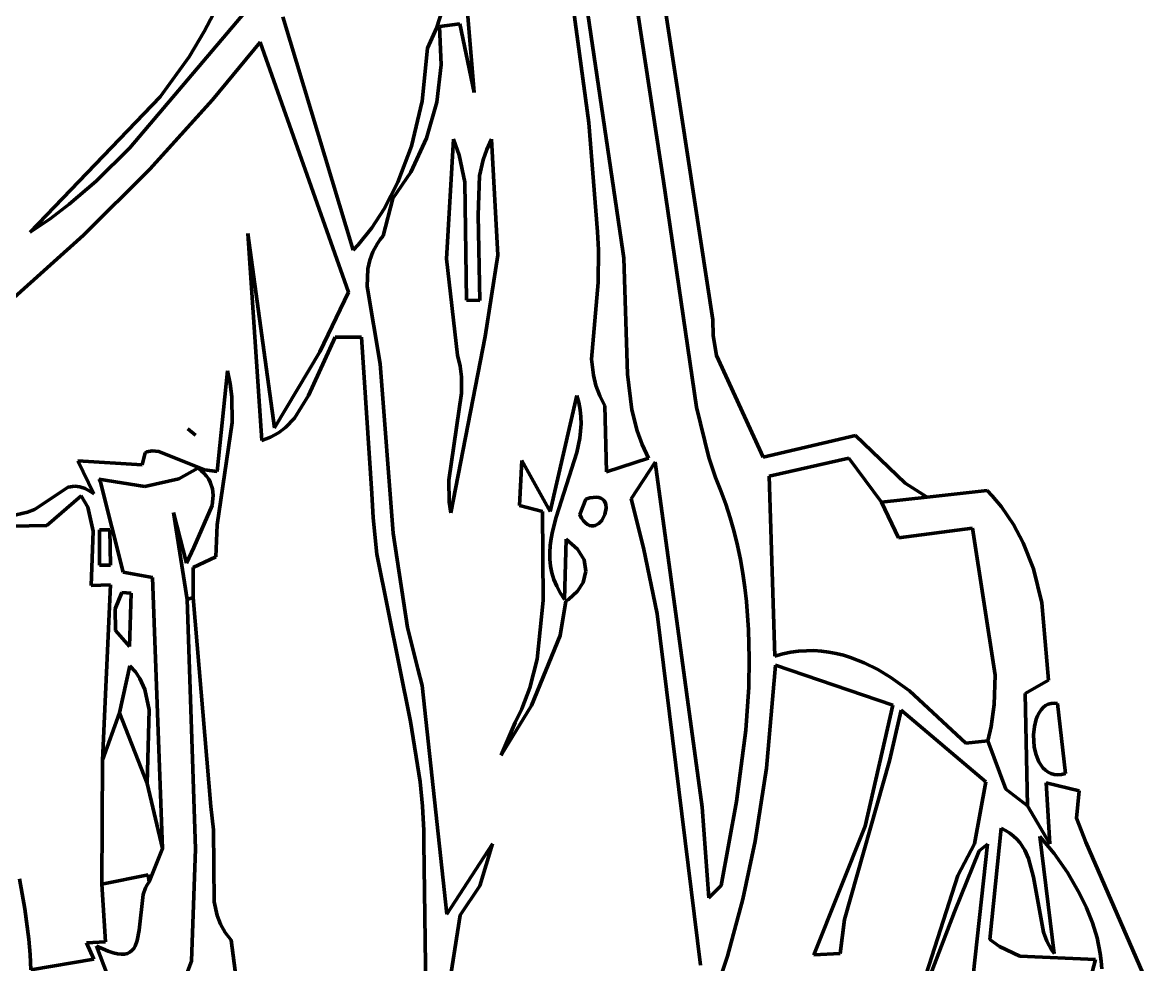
# Model space of a CAD drawing. Header units: millimetres. Extents: x 0 to 10.4, y 0 to 8.2.
# Drawn here: x 4.941 to 5.84, y 3.778 to 4.527 of the extents above; entities that cross this region are included whole.
import ezdxf

# ---------------------------------------------------------------- set-up
doc = ezdxf.new("R2010")
doc.units = ezdxf.units.MM
for name, color, linetype, lineweight in [('color#000000ff', 7, 'CONTINUOUS', 100), ('color#929292ff', 7, 'CONTINUOUS', 100), ('color#ffffffff', 7, 'CONTINUOUS', 100)]:
    doc.layers.add(name, color=color, linetype=linetype, lineweight=lineweight)

msp = doc.modelspace()

# ---------------------------------------------------------------- linework, layer by layer
at = {"layer": 'color#000000ff'}
for p, q in [((5.37907, 4.61165), (5.41825, 4.34567)), ((5.44829, 4.56192), (5.48985, 4.29095)), ((5.02615, 4.42776), (5.13624, 4.55761)), ((5.45065, 4.40141), (5.42727, 4.55483)), ((5.29413, 4.54219), (5.3, 4.47178)), ((5.39132, 4.44762), (5.37774, 4.54796)), ((5.09269, 4.53446), (5.08541, 4.52041)), ((5.14795, 4.53201), (5.20394, 4.34635)), ((5.27008, 4.5231), (5.27544, 4.53951)), ((5.263, 4.5071), (5.27008, 4.5231)), ((5.28873, 4.52634), (5.27251, 4.52419)), ((5.27251, 4.52419), (5.27373, 4.49374)), ((5.3, 4.47178), (5.28873, 4.52634)), ((5.08541, 4.52041), (5.07328, 4.5002)), ((5.12974, 4.5119), (5.09185, 4.46604)), ((5.20012, 4.3129), (5.12974, 4.5119)), ((5.2587, 4.46504), (5.263, 4.5071)), ((5.07328, 4.5002), (5.05034, 4.46847)), ((5.27373, 4.49374), (5.27032, 4.46408)), ((5.05034, 4.46847), (4.94697, 4.3608)), ((5.09185, 4.46604), (5.04201, 4.41095)), ((5.25009, 4.42916), (5.2587, 4.46504)), ((5.27032, 4.46408), (5.26227, 4.43555)), ((5.39816, 4.36104), (5.39132, 4.44762)), ((5.26227, 4.43555), (5.24955, 4.40852)), ((4.99934, 4.40127), (5.02615, 4.42776)), ((5.23934, 4.40055), (5.25009, 4.42916)), ((5.04201, 4.41095), (4.98947, 4.35846)), ((5.24955, 4.40852), (5.23537, 4.3874)), ((4.97787, 4.38286), (4.99934, 4.40127)), ((5.22836, 4.37915), (5.23934, 4.40055)), ((5.47676, 4.22141), (5.45065, 4.40141)), ((4.96278, 4.37144), (4.97787, 4.38286)), ((5.21872, 4.36427), (5.22836, 4.37915)), ((5.23537, 4.3874), (5.22776, 4.35792)), ((4.94697, 4.3608), (4.96278, 4.37144)), ((5.20784, 4.3506), (5.21872, 4.36427)), ((4.98947, 4.35846), (4.93435, 4.30872)), ((5.13112, 4.19495), (5.12013, 4.35962)), ((5.12013, 4.35962), (5.14139, 4.20509)), ((5.22525, 4.3548), (5.22305, 4.35162)), ((5.22776, 4.35792), (5.22525, 4.3548)), ((5.39885, 4.34657), (5.39816, 4.36104)), ((5.20394, 4.34635), (5.20784, 4.3506)), ((5.21954, 4.34511), (5.2171, 4.33842)), ((5.22305, 4.35162), (5.21954, 4.34511)), ((5.39867, 4.32061), (5.39885, 4.34657)), ((5.41825, 4.34567), (5.41899, 4.33997)), ((5.2171, 4.33842), (5.2156, 4.33157)), ((5.41899, 4.33997), (5.42194, 4.24769)), ((5.2156, 4.33157), (5.21493, 4.31749)), ((5.21493, 4.31749), (5.22529, 4.25609)), ((5.39342, 4.25971), (5.39867, 4.32061)), ((5.17731, 4.26546), (5.20012, 4.3129)), ((5.48985, 4.29095), (5.49008, 4.27856)), ((5.18962, 4.27716), (5.16833, 4.23093)), ((5.21053, 4.27726), (5.18962, 4.27716)), ((5.21875, 4.15291), (5.21053, 4.27726)), ((5.49008, 4.27856), (5.49268, 4.26262)), ((5.14139, 4.20509), (5.17731, 4.26546)), ((5.49268, 4.26262), (5.52998, 4.18165)), ((5.22529, 4.25609), (5.23554, 4.12128)), ((5.39486, 4.24704), (5.39342, 4.25971)), ((5.09566, 4.17023), (5.10379, 4.25046)), ((5.10379, 4.25046), (5.10608, 4.24011)), ((5.39687, 4.23875), (5.39486, 4.24704)), ((5.42194, 4.24769), (5.42546, 4.21934)), ((5.10608, 4.24011), (5.1074, 4.22979)), ((5.3999, 4.23059), (5.39687, 4.23875)), ((5.1074, 4.22979), (5.10764, 4.20928)), ((5.16833, 4.23093), (5.15716, 4.21277)), ((5.36048, 4.13845), (5.38177, 4.23068)), ((5.38177, 4.23068), (5.38337, 4.22511)), ((5.40408, 4.22259), (5.3999, 4.23059)), ((5.38337, 4.22511), (5.38441, 4.2195)), ((5.38441, 4.2195), (5.38495, 4.21387)), ((5.40524, 4.17019), (5.40408, 4.22259)), ((5.42546, 4.21934), (5.42967, 4.20269)), ((5.48678, 4.1814), (5.47676, 4.22141)), ((5.10764, 4.20928), (5.09556, 4.12789)), ((5.15716, 4.21277), (5.15, 4.20526)), ((5.38495, 4.21387), (5.38503, 4.20821)), ((5.14446, 4.20105), (5.13819, 4.19758)), ((5.15, 4.20526), (5.14446, 4.20105)), ((5.3847, 4.20253), (5.384, 4.19684)), ((5.38503, 4.20821), (5.3847, 4.20253)), ((5.42967, 4.20269), (5.43361, 4.19177)), ((5.13819, 4.19758), (5.13112, 4.19495)), ((5.384, 4.19684), (5.38167, 4.1854)), ((5.43361, 4.19177), (5.43861, 4.18103)), ((5.52998, 4.18165), (5.6034, 4.19891)), ((5.6034, 4.19891), (5.64268, 4.16106)), ((5.03614, 4.17572), (5.03839, 4.18516)), ((5.03839, 4.18516), (5.03966, 4.1859)), ((5.03966, 4.1859), (5.04408, 4.1869)), ((5.04408, 4.1869), (5.04928, 4.18632)), ((5.04928, 4.18632), (5.08557, 4.1717)), ((5.38167, 4.1854), (5.36515, 4.13394)), ((5.49194, 4.16565), (5.48678, 4.1814)), ((4.9976, 4.15247), (4.98492, 4.1788)), ((4.98492, 4.1788), (5.03614, 4.17572)), ((5.08029, 4.1731), (5.06506, 4.16462)), ((5.083, 4.171), (5.08029, 4.1731)), ((5.33612, 4.14333), (5.33801, 4.17901)), ((5.33801, 4.17901), (5.36048, 4.13845)), ((5.43861, 4.18103), (5.40524, 4.17019)), ((5.42481, 4.14873), (5.44395, 4.17776)), ((5.44395, 4.17776), (5.48142, 3.90344)), ((5.59807, 4.18093), (5.53451, 4.16661)), ((5.62396, 4.14587), (5.59807, 4.18093)), ((5.03812, 4.15849), (5.00163, 4.16414)), ((5.00163, 4.16414), (5.00302, 4.16181)), ((5.06506, 4.16462), (5.03812, 4.15849)), ((5.08534, 4.1688), (5.083, 4.171)), ((5.0873, 4.16652), (5.08534, 4.1688)), ((5.08557, 4.1717), (5.09566, 4.17023)), ((5.08892, 4.16416), (5.0873, 4.16652)), ((5.09021, 4.16174), (5.08892, 4.16416)), ((5.49628, 4.15499), (5.49194, 4.16565)), ((5.53451, 4.16661), (5.53903, 4.02353)), ((4.9504, 4.14019), (4.97706, 4.15787)), ((4.97706, 4.15787), (4.98258, 4.1587)), ((4.98258, 4.1587), (4.98652, 4.15823)), ((4.98652, 4.15823), (4.99072, 4.15677)), ((4.99072, 4.15677), (4.99523, 4.15421)), ((5.00302, 4.16181), (5.02101, 4.09031)), ((5.09189, 4.15669), (5.09021, 4.16174)), ((5.09247, 4.15143), (5.09189, 4.15669)), ((5.50018, 4.14424), (5.49628, 4.15499)), ((5.64268, 4.16106), (5.66025, 4.14999)), ((4.98763, 4.15111), (4.96033, 4.12733)), ((4.99293, 4.1421), (4.98763, 4.15111)), ((4.99523, 4.15421), (4.9976, 4.15247)), ((5.09163, 4.14324), (5.09247, 4.15143)), ((5.21967, 4.13348), (5.21875, 4.15291)), ((5.38397, 4.13609), (5.38896, 4.14844)), ((5.38896, 4.14844), (5.39204, 4.14932)), ((5.39204, 4.14932), (5.39475, 4.14979)), ((5.39475, 4.14979), (5.39711, 4.14988)), ((5.39711, 4.14988), (5.39912, 4.14962)), ((5.39912, 4.14962), (5.40082, 4.14906)), ((5.40082, 4.14906), (5.40221, 4.14823)), ((5.40221, 4.14823), (5.4033, 4.14717)), ((5.4033, 4.14717), (5.40468, 4.14447)), ((5.43473, 4.10973), (5.42481, 4.14873)), ((5.66025, 4.14999), (5.62396, 4.14587)), ((4.84776, 4.11545), (4.94487, 4.1379)), ((4.94487, 4.1379), (4.9504, 4.14019)), ((4.99713, 4.12276), (4.99293, 4.1421)), ((5.07183, 4.06847), (5.06088, 4.13764)), ((5.06088, 4.13764), (5.07119, 4.09741)), ((5.07717, 4.10991), (5.09163, 4.14324)), ((5.35448, 4.13866), (5.33612, 4.14333)), ((5.35496, 4.06766), (5.35448, 4.13866)), ((5.40506, 4.14126), (5.40405, 4.1361)), ((5.40468, 4.14447), (5.40506, 4.14126)), ((5.50367, 4.13341), (5.50018, 4.14424)), ((5.09556, 4.12789), (5.09453, 4.10243)), ((5.22273, 4.10458), (5.21967, 4.13348)), ((5.36515, 4.13394), (5.36232, 4.12267)), ((5.38549, 4.13334), (5.38397, 4.13609)), ((5.38705, 4.13115), (5.38549, 4.13334)), ((5.38863, 4.12946), (5.38705, 4.13115)), ((5.39022, 4.12824), (5.38863, 4.12946)), ((5.39181, 4.12747), (5.39022, 4.12824)), ((5.39338, 4.1271), (5.39181, 4.12747)), ((5.39639, 4.12743), (5.39491, 4.1271)), ((5.39913, 4.12895), (5.39639, 4.12743)), ((5.40149, 4.13138), (5.39913, 4.12895)), ((5.40405, 4.1361), (5.40149, 4.13138)), ((5.50675, 4.12249), (5.50367, 4.13341)), ((4.96033, 4.12733), (4.91762, 4.12648)), ((4.99558, 4.07971), (4.99713, 4.12276)), ((5.01043, 4.12401), (5.00198, 4.12386)), ((5.00198, 4.12386), (5.00209, 4.09574)), ((5.01073, 4.09587), (5.01043, 4.12401)), ((5.23554, 4.12128), (5.24692, 4.04625)), ((5.36232, 4.12267), (5.36129, 4.11707)), ((5.39491, 4.1271), (5.39338, 4.1271)), ((5.50945, 4.11151), (5.50675, 4.12249)), ((5.07119, 4.09741), (5.07717, 4.10991)), ((5.36058, 4.11151), (5.36024, 4.10599)), ((5.36129, 4.11707), (5.36058, 4.11151)), ((5.372, 4.06862), (5.37327, 4.1165)), ((5.37327, 4.1165), (5.38216, 4.1087)), ((5.44547, 4.05721), (5.43473, 4.10973)), ((5.51177, 4.10046), (5.50945, 4.11151)), ((5.09453, 4.10243), (5.07656, 4.09389)), ((5.24941, 3.97139), (5.22273, 4.10458)), ((5.36024, 4.10599), (5.36032, 4.1005)), ((5.36032, 4.1005), (5.36085, 4.09506)), ((5.38216, 4.1087), (5.3874, 4.10007)), ((5.51374, 4.08934), (5.51177, 4.10046)), ((5.00209, 4.09574), (5.01073, 4.09587)), ((5.07656, 4.09389), (5.07664, 4.07)), ((5.36085, 4.09506), (5.36189, 4.08967)), ((5.3874, 4.10007), (5.38893, 4.09104)), ((5.02101, 4.09031), (5.04433, 4.08597)), ((5.04433, 4.08597), (5.05231, 3.87042)), ((5.36189, 4.08967), (5.36347, 4.08432)), ((5.36347, 4.08432), (5.36566, 4.07903)), ((5.38893, 4.09104), (5.38669, 4.08201)), ((5.51536, 4.07817), (5.51374, 4.08934)), ((5.01084, 4.08028), (4.99558, 4.07971)), ((5.00445, 3.9407), (5.01084, 4.08028)), ((5.01986, 4.0742), (5.01454, 4.06105)), ((5.0274, 4.07366), (5.01986, 4.0742)), ((5.02588, 4.03125), (5.0274, 4.07366)), ((5.36566, 4.07903), (5.36848, 4.0738)), ((5.36848, 4.0738), (5.372, 4.06862)), ((5.38216, 4.07507), (5.37517, 4.06862)), ((5.38669, 4.08201), (5.38216, 4.07507)), ((5.51666, 4.06696), (5.51536, 4.07817)), ((5.07664, 4.07), (5.07183, 4.06847)), ((5.35002, 4.02103), (5.35496, 4.06766)), ((5.37303, 4.06711), (5.36836, 4.03984)), ((5.37517, 4.06862), (5.37303, 4.06711)), ((5.51833, 4.04439), (5.51666, 4.06696)), ((5.01454, 4.06105), (5.01489, 4.04396)), ((5.47998, 3.77773), (5.44547, 4.05721)), ((5.01489, 4.04396), (5.02588, 4.03125)), ((5.24692, 4.04625), (5.25535, 4.01345)), ((5.36836, 4.03984), (5.34561, 3.98428)), ((5.51886, 4.0217), (5.51833, 4.04439)), ((5.34424, 3.9983), (5.35002, 4.02103)), ((5.51838, 3.99892), (5.51886, 4.0217)), ((5.53903, 4.02353), (5.54546, 4.02527)), ((5.54546, 4.02527), (5.5518, 4.02655)), ((5.5518, 4.02655), (5.55804, 4.0274)), ((5.55804, 4.0274), (5.5642, 4.02782)), ((5.5642, 4.02782), (5.57027, 4.02785)), ((5.57027, 4.02785), (5.57624, 4.02748)), ((5.57624, 4.02748), (5.58213, 4.02675)), ((5.58213, 4.02675), (5.58794, 4.02567)), ((5.58794, 4.02567), (5.59365, 4.02426)), ((5.59365, 4.02426), (5.59928, 4.02253)), ((5.59928, 4.02253), (5.61029, 4.01822)), ((5.02628, 4.01581), (5.0181, 3.97828)), ((5.03069, 4.01108), (5.02628, 4.01581)), ((5.03424, 4.00581), (5.03069, 4.01108)), ((5.25535, 4.01345), (5.25876, 4.00024)), ((5.53965, 4.0163), (5.53263, 3.93441)), ((5.63308, 3.98452), (5.53965, 4.0163)), ((5.61029, 4.01822), (5.62096, 4.01286)), ((5.62096, 4.01286), (5.6313, 4.00662)), ((5.03814, 3.99706), (5.03424, 4.00581)), ((5.6313, 4.00662), (5.64621, 3.99589)), ((5.04152, 3.98075), (5.03814, 3.99706)), ((5.25876, 4.00024), (5.2783, 3.81815)), ((5.33798, 3.98161), (5.34424, 3.9983)), ((5.51602, 3.9647), (5.51838, 3.99892)), ((5.64621, 3.99589), (5.69094, 3.95423)), ((5.34561, 3.98428), (5.32157, 3.94477)), ((5.61096, 3.88829), (5.63308, 3.98452)), ((5.75251, 3.98256), (5.7544, 3.98409)), ((5.7544, 3.98409), (5.75649, 3.98523)), ((5.75649, 3.98523), (5.7588, 3.98594)), ((5.7588, 3.98594), (5.76131, 3.98619)), ((5.76131, 3.98619), (5.76402, 3.98593)), ((5.76402, 3.98593), (5.77018, 3.93007)), ((5.0181, 3.97828), (5.00445, 3.9407)), ((5.03998, 3.92213), (5.04152, 3.98075)), ((5.33275, 3.97068), (5.33798, 3.98161)), ((5.63958, 3.98045), (5.63021, 3.9401)), ((5.707, 3.92359), (5.63958, 3.98045)), ((5.74701, 3.97334), (5.74808, 3.97604)), ((5.74808, 3.97604), (5.74934, 3.97849)), ((5.74934, 3.97849), (5.75082, 3.98068)), ((5.75082, 3.98068), (5.75251, 3.98256)), ((5.25711, 3.92356), (5.24941, 3.97139)), ((5.32157, 3.94477), (5.33275, 3.97068)), ((5.74486, 3.96101), (5.74552, 3.96741)), ((5.74552, 3.96741), (5.74701, 3.97334)), ((5.50867, 3.9079), (5.51602, 3.9647)), ((5.74545, 3.95121), (5.74486, 3.96101)), ((5.69094, 3.95423), (5.70854, 3.95603)), ((5.70854, 3.95603), (5.72281, 3.91767)), ((5.7469, 3.94499), (5.74545, 3.95121)), ((5.63021, 3.9401), (5.59447, 3.81404)), ((5.7492, 3.93939), (5.7469, 3.94499)), ((5.75067, 3.93691), (5.7492, 3.93939)), ((5.53263, 3.93441), (5.52363, 3.87626)), ((5.75236, 3.93471), (5.75067, 3.93691)), ((5.75426, 3.93281), (5.75236, 3.93471)), ((5.75637, 3.93126), (5.75426, 3.93281)), ((5.7587, 3.9301), (5.75637, 3.93126)), ((5.76125, 3.92936), (5.7587, 3.9301)), ((5.77018, 3.93007), (5.76699, 3.92931)), ((5.05231, 3.87042), (5.03998, 3.92213)), ((5.25897, 3.90425), (5.25711, 3.92356)), ((5.69796, 3.8743), (5.707, 3.92359)), ((5.75793, 3.87422), (5.75495, 3.92271)), ((5.75495, 3.92271), (5.78107, 3.91633)), ((5.76401, 3.92908), (5.76125, 3.92936)), ((5.76699, 3.92931), (5.76401, 3.92908)), ((5.72281, 3.91767), (5.74014, 3.90431)), ((5.78107, 3.91633), (5.77892, 3.8945)), ((5.25989, 3.88482), (5.25897, 3.90425)), ((5.48142, 3.90344), (5.48669, 3.83129)), ((5.49654, 3.84104), (5.50867, 3.9079)), ((5.74014, 3.90431), (5.75793, 3.87422)), ((5.77892, 3.8945), (5.78633, 3.87547)), ((5.25996, 3.87505), (5.25989, 3.88482)), ((5.57011, 3.78592), (5.61096, 3.88829)), ((5.719, 3.88653), (5.71015, 3.79818)), ((5.7227, 3.88473), (5.719, 3.88653)), ((5.72602, 3.88267), (5.7227, 3.88473)), ((5.52363, 3.87626), (5.51378, 3.83024)), ((5.729, 3.88038), (5.72602, 3.88267)), ((5.73165, 3.87786), (5.729, 3.88038)), ((5.73401, 3.87514), (5.73165, 3.87786)), ((5.76122, 3.86648), (5.74984, 3.88005)), ((5.74984, 3.88005), (5.76119, 3.78683)), ((5.26149, 3.75852), (5.25996, 3.87505)), ((5.2783, 3.81815), (5.31472, 3.87427)), ((5.31472, 3.87427), (5.30442, 3.84072)), ((5.70164, 3.86856), (5.68196, 3.8202)), ((5.68472, 3.84903), (5.69796, 3.8743)), ((5.69498, 3.75251), (5.70827, 3.87405)), ((5.70827, 3.87405), (5.70164, 3.86856)), ((5.73791, 3.86912), (5.73401, 3.87514)), ((5.74089, 3.86245), (5.73791, 3.86912)), ((5.78633, 3.87547), (5.84017, 3.75223)), ((5.74485, 3.84766), (5.74089, 3.86245)), ((5.77193, 3.85128), (5.76122, 3.86648)), ((5.00384, 3.84218), (5.04082, 3.84958)), ((5.04082, 3.84958), (5.0417, 3.84387)), ((5.65698, 3.76305), (5.68472, 3.84903)), ((5.78149, 3.83479), (5.77193, 3.85128)), ((4.9386, 3.8463), (4.94276, 3.82244)), ((5.0068, 3.79614), (5.00384, 3.84218)), ((5.0401, 3.84169), (5.03877, 3.83927)), ((5.0417, 3.84387), (5.0401, 3.84169)), ((5.30442, 3.84072), (5.2888, 3.8174)), ((5.48669, 3.83129), (5.49654, 3.84104)), ((5.75279, 3.80402), (5.74485, 3.84766)), ((5.03679, 3.83385), (5.03355, 3.80564)), ((5.03877, 3.83927), (5.03679, 3.83385)), ((5.78701, 3.82325), (5.78149, 3.83479)), ((4.94276, 3.82244), (4.9458, 3.79833)), ((5.51378, 3.83024), (5.50141, 3.78488)), ((5.79167, 3.81138), (5.78701, 3.82325)), ((5.2888, 3.8174), (5.27633, 3.73751)), ((5.59447, 3.81404), (5.59108, 3.78692)), ((5.68196, 3.8202), (5.64622, 3.72615)), ((5.03355, 3.80564), (5.03215, 3.79732)), ((5.75549, 3.79675), (5.75279, 3.80402)), ((5.79535, 3.7993), (5.79167, 3.81138)), ((4.9458, 3.79833), (4.94686, 3.78616)), ((4.99179, 3.79551), (5.0068, 3.79614)), ((4.99749, 3.7824), (4.99179, 3.79551)), ((5.03215, 3.79732), (5.03048, 3.79275)), ((5.71015, 3.79818), (5.71772, 3.79244)), ((5.75904, 3.78998), (5.75549, 3.79675)), ((5.7979, 3.78708), (5.79535, 3.7993)), ((4.94686, 3.78616), (4.94758, 3.77393)), ((5.00464, 3.79054), (4.99978, 3.79291)), ((4.99978, 3.79291), (5.00837, 3.76984)), ((5.009, 3.78873), (5.00464, 3.79054)), ((5.01289, 3.78745), (5.009, 3.78873)), ((5.01634, 3.78667), (5.01289, 3.78745)), ((5.01937, 3.78636), (5.01634, 3.78667)), ((5.02202, 3.78649), (5.01937, 3.78636)), ((5.02431, 3.78704), (5.02202, 3.78649)), ((5.02628, 3.78796), (5.02431, 3.78704)), ((5.02794, 3.78924), (5.02628, 3.78796)), ((5.02933, 3.79085), (5.02794, 3.78924)), ((5.03048, 3.79275), (5.02933, 3.79085)), ((5.59108, 3.78692), (5.57011, 3.78592)), ((5.71772, 3.79244), (5.73404, 3.78473)), ((5.76119, 3.78683), (5.75904, 3.78998)), ((5.79871, 3.78096), (5.7979, 3.78708)), ((4.94758, 3.77393), (4.99749, 3.7824)), ((5.50141, 3.78488), (5.49036, 3.75142)), ((5.73404, 3.78473), (5.79407, 3.78223)), ((5.79407, 3.78223), (5.78523, 3.74833)), ((5.79919, 3.77485), (5.79871, 3.78096))]:
    msp.add_line(p, q, dxfattribs=at)
at = {"layer": 'color#929292ff'}
for p, q in [((5.27817, 4.33958), (5.28348, 4.43457)), ((5.28348, 4.43457), (5.28815, 4.42204)), ((5.31005, 4.4266), (5.31393, 4.43465)), ((5.31393, 4.43465), (5.31886, 4.34237)), ((5.30716, 4.41831), (5.31005, 4.4266)), ((5.28815, 4.42204), (5.29255, 4.40047)), ((5.30441, 4.40548), (5.30716, 4.41831)), ((5.29255, 4.40047), (5.29384, 4.30666)), ((5.30323, 4.37424), (5.30441, 4.40548)), ((5.30443, 4.30632), (5.30323, 4.37424)), ((5.28687, 4.26284), (5.27817, 4.33958)), ((5.31886, 4.34237), (5.3087, 4.27782)), ((5.29384, 4.30666), (5.30443, 4.30632)), ((5.3087, 4.27782), (5.28155, 4.13742)), ((5.28884, 4.25418), (5.28687, 4.26284)), ((5.28988, 4.24554), (5.28884, 4.25418)), ((5.28996, 4.2326), (5.28988, 4.24554)), ((5.27998, 4.16357), (5.28996, 4.2326)), ((5.07232, 4.20441), (5.07856, 4.19913)), ((5.07856, 4.19913), (5.07232, 4.20441)), ((5.28022, 4.14616), (5.27998, 4.16357)), ((5.66025, 4.14999), (5.70809, 4.15511)), ((5.70809, 4.15511), (5.71208, 4.15088)), ((5.28155, 4.13742), (5.28022, 4.14616)), ((5.62396, 4.14587), (5.66025, 4.14999)), ((5.63742, 4.11754), (5.62396, 4.14587)), ((5.71208, 4.15088), (5.71943, 4.14212)), ((5.71943, 4.14212), (5.72893, 4.12822)), ((5.72893, 4.12822), (5.73674, 4.11355)), ((5.69642, 4.12515), (5.63742, 4.11754)), ((5.7143, 4.00846), (5.69642, 4.12515)), ((5.73674, 4.11355), (5.74478, 4.09296)), ((5.74478, 4.09296), (5.75155, 4.066)), ((5.07183, 4.06847), (5.07664, 4.07)), ((5.07846, 3.87013), (5.07183, 4.06847)), ((5.07664, 4.07), (5.09052, 3.90386)), ((5.75155, 4.066), (5.75687, 4.00439)), ((5.71366, 3.98506), (5.7143, 4.00846)), ((5.75687, 4.00439), (5.73821, 3.99387)), ((5.73821, 3.99387), (5.74014, 3.90431)), ((5.71124, 3.96761), (5.71366, 3.98506)), ((5.00445, 3.9407), (5.0181, 3.97828)), ((5.0181, 3.97828), (5.03998, 3.92213)), ((5.70854, 3.95603), (5.71124, 3.96761)), ((5.72281, 3.91767), (5.70854, 3.95603)), ((5.00384, 3.84218), (5.00445, 3.9407)), ((5.03998, 3.92213), (5.05231, 3.87042)), ((5.74014, 3.90431), (5.72281, 3.91767)), ((5.09052, 3.90386), (5.09279, 3.88528)), ((5.09279, 3.88528), (5.09322, 3.82795)), ((5.05231, 3.87042), (5.0417, 3.84387)), ((5.07527, 3.7808), (5.07846, 3.87013)), ((5.04082, 3.84958), (5.00384, 3.84218)), ((5.0417, 3.84387), (5.04082, 3.84958)), ((5.09322, 3.82795), (5.09572, 3.8172)), ((5.09572, 3.8172), (5.09841, 3.81033)), ((5.09841, 3.81033), (5.10207, 3.80374)), ((5.10207, 3.80374), (5.10685, 3.79746)), ((5.10685, 3.79746), (5.12421, 3.66498)), ((5.05298, 3.72188), (5.07527, 3.7808))]:
    msp.add_line(p, q, dxfattribs=at)
at = {"layer": 'color#ffffffff'}
for p, q in [((5.41825, 4.34567), (5.37907, 4.61165)), ((5.48985, 4.29095), (5.44829, 4.56192)), ((5.13624, 4.55761), (5.02615, 4.42776)), ((5.42727, 4.55483), (5.45065, 4.40141)), ((5.3, 4.47178), (5.29413, 4.54219)), ((5.37774, 4.54796), (5.39132, 4.44762)), ((5.08541, 4.52041), (5.09269, 4.53446)), ((5.20394, 4.34635), (5.14795, 4.53201)), ((5.27544, 4.53951), (5.27008, 4.5231)), ((5.27008, 4.5231), (5.263, 4.5071)), ((5.27251, 4.52419), (5.28873, 4.52634)), ((5.27373, 4.49374), (5.27251, 4.52419)), ((5.28873, 4.52634), (5.3, 4.47178)), ((5.07328, 4.5002), (5.08541, 4.52041)), ((5.09185, 4.46604), (5.12974, 4.5119)), ((5.12974, 4.5119), (5.20012, 4.3129)), ((5.263, 4.5071), (5.2587, 4.46504)), ((5.05034, 4.46847), (5.07328, 4.5002)), ((5.27032, 4.46408), (5.27373, 4.49374)), ((4.94697, 4.3608), (5.05034, 4.46847)), ((5.04201, 4.41095), (5.09185, 4.46604)), ((5.2587, 4.46504), (5.25009, 4.42916)), ((5.26227, 4.43555), (5.27032, 4.46408)), ((5.39132, 4.44762), (5.39816, 4.36104)), ((5.24955, 4.40852), (5.26227, 4.43555)), ((5.28348, 4.43457), (5.27817, 4.33958)), ((5.28815, 4.42204), (5.28348, 4.43457)), ((5.31393, 4.43465), (5.31005, 4.4266)), ((5.31886, 4.34237), (5.31393, 4.43465)), ((5.02615, 4.42776), (4.99934, 4.40127)), ((5.25009, 4.42916), (5.23934, 4.40055)), ((5.31005, 4.4266), (5.30716, 4.41831)), ((5.29255, 4.40047), (5.28815, 4.42204)), ((5.30716, 4.41831), (5.30441, 4.40548)), ((4.98947, 4.35846), (5.04201, 4.41095)), ((5.23537, 4.3874), (5.24955, 4.40852)), ((4.99934, 4.40127), (4.97787, 4.38286)), ((5.23934, 4.40055), (5.22836, 4.37915)), ((5.29384, 4.30666), (5.29255, 4.40047)), ((5.30441, 4.40548), (5.30323, 4.37424)), ((5.45065, 4.40141), (5.47676, 4.22141)), ((4.97787, 4.38286), (4.96278, 4.37144)), ((5.22836, 4.37915), (5.21872, 4.36427)), ((5.22776, 4.35792), (5.23537, 4.3874)), ((4.96278, 4.37144), (4.94697, 4.3608)), ((5.30323, 4.37424), (5.30443, 4.30632)), ((5.21872, 4.36427), (5.20784, 4.3506)), ((4.93435, 4.30872), (4.98947, 4.35846)), ((5.14139, 4.20509), (5.12013, 4.35962)), ((5.12013, 4.35962), (5.13112, 4.19495)), ((5.22305, 4.35162), (5.22525, 4.3548)), ((5.22525, 4.3548), (5.22776, 4.35792)), ((5.39816, 4.36104), (5.39885, 4.34657)), ((5.20784, 4.3506), (5.20394, 4.34635)), ((5.2171, 4.33842), (5.21954, 4.34511)), ((5.21954, 4.34511), (5.22305, 4.35162)), ((5.39885, 4.34657), (5.39867, 4.32061)), ((5.41899, 4.33997), (5.41825, 4.34567)), ((5.2156, 4.33157), (5.2171, 4.33842)), ((5.27817, 4.33958), (5.28687, 4.26284)), ((5.3087, 4.27782), (5.31886, 4.34237)), ((5.42194, 4.24769), (5.41899, 4.33997)), ((5.21493, 4.31749), (5.2156, 4.33157)), ((5.22529, 4.25609), (5.21493, 4.31749)), ((5.39867, 4.32061), (5.39342, 4.25971)), ((5.20012, 4.3129), (5.17731, 4.26546)), ((5.30443, 4.30632), (5.29384, 4.30666)), ((5.49008, 4.27856), (5.48985, 4.29095)), ((5.16833, 4.23093), (5.18962, 4.27716)), ((5.18962, 4.27716), (5.21053, 4.27726)), ((5.21053, 4.27726), (5.21875, 4.15291)), ((5.28155, 4.13742), (5.3087, 4.27782)), ((5.49268, 4.26262), (5.49008, 4.27856)), ((5.17731, 4.26546), (5.14139, 4.20509)), ((5.28687, 4.26284), (5.28884, 4.25418)), ((5.52998, 4.18165), (5.49268, 4.26262)), ((5.23554, 4.12128), (5.22529, 4.25609)), ((5.28884, 4.25418), (5.28988, 4.24554)), ((5.39342, 4.25971), (5.39486, 4.24704)), ((5.10379, 4.25046), (5.09566, 4.17023)), ((5.10608, 4.24011), (5.10379, 4.25046)), ((5.28988, 4.24554), (5.28996, 4.2326)), ((5.39486, 4.24704), (5.39687, 4.23875)), ((5.42546, 4.21934), (5.42194, 4.24769)), ((5.1074, 4.22979), (5.10608, 4.24011)), ((5.39687, 4.23875), (5.3999, 4.23059)), ((5.10764, 4.20928), (5.1074, 4.22979)), ((5.15716, 4.21277), (5.16833, 4.23093)), ((5.28996, 4.2326), (5.27998, 4.16357)), ((5.38177, 4.23068), (5.36048, 4.13845)), ((5.38337, 4.22511), (5.38177, 4.23068)), ((5.3999, 4.23059), (5.40408, 4.22259)), ((5.38441, 4.2195), (5.38337, 4.22511)), ((5.38495, 4.21387), (5.38441, 4.2195)), ((5.40408, 4.22259), (5.40524, 4.17019)), ((5.42967, 4.20269), (5.42546, 4.21934)), ((5.47676, 4.22141), (5.48678, 4.1814)), ((5.09556, 4.12789), (5.10764, 4.20928)), ((5.15, 4.20526), (5.15716, 4.21277)), ((5.38503, 4.20821), (5.38495, 4.21387)), ((5.07232, 4.20441), (5.07856, 4.19913)), ((5.07856, 4.19913), (5.07232, 4.20441)), ((5.13819, 4.19758), (5.14446, 4.20105)), ((5.14446, 4.20105), (5.15, 4.20526)), ((5.384, 4.19684), (5.3847, 4.20253)), ((5.3847, 4.20253), (5.38503, 4.20821)), ((5.43361, 4.19177), (5.42967, 4.20269)), ((5.13112, 4.19495), (5.13819, 4.19758)), ((5.38167, 4.1854), (5.384, 4.19684)), ((5.43861, 4.18103), (5.43361, 4.19177)), ((5.6034, 4.19891), (5.52998, 4.18165)), ((5.64268, 4.16106), (5.6034, 4.19891)), ((5.03839, 4.18516), (5.03614, 4.17572)), ((5.03966, 4.1859), (5.03839, 4.18516)), ((5.04408, 4.1869), (5.03966, 4.1859)), ((5.04928, 4.18632), (5.04408, 4.1869)), ((5.08557, 4.1717), (5.04928, 4.18632)), ((5.36515, 4.13394), (5.38167, 4.1854)), ((5.48678, 4.1814), (5.49194, 4.16565)), ((5.03614, 4.17572), (4.98492, 4.1788)), ((4.98492, 4.1788), (4.9976, 4.15247)), ((5.06506, 4.16462), (5.08029, 4.1731)), ((5.08029, 4.1731), (5.083, 4.171)), ((5.33801, 4.17901), (5.33612, 4.14333)), ((5.36048, 4.13845), (5.33801, 4.17901)), ((5.40524, 4.17019), (5.43861, 4.18103)), ((5.44395, 4.17776), (5.42481, 4.14873)), ((5.48142, 3.90344), (5.44395, 4.17776)), ((5.53451, 4.16661), (5.59807, 4.18093)), ((5.59807, 4.18093), (5.62396, 4.14587)), ((5.00302, 4.16181), (5.00163, 4.16414)), ((5.00163, 4.16414), (5.03812, 4.15849)), ((5.03812, 4.15849), (5.06506, 4.16462)), ((5.083, 4.171), (5.08534, 4.1688)), ((5.08534, 4.1688), (5.0873, 4.16652)), ((5.09566, 4.17023), (5.08557, 4.1717)), ((5.0873, 4.16652), (5.08892, 4.16416)), ((5.08892, 4.16416), (5.09021, 4.16174)), ((5.27998, 4.16357), (5.28022, 4.14616)), ((5.49194, 4.16565), (5.49628, 4.15499)), ((5.53903, 4.02353), (5.53451, 4.16661)), ((4.97706, 4.15787), (4.9504, 4.14019)), ((4.98258, 4.1587), (4.97706, 4.15787)), ((4.98652, 4.15823), (4.98258, 4.1587)), ((4.99072, 4.15677), (4.98652, 4.15823)), ((4.99523, 4.15421), (4.99072, 4.15677)), ((5.02101, 4.09031), (5.00302, 4.16181)), ((5.09021, 4.16174), (5.09189, 4.15669)), ((5.09189, 4.15669), (5.09247, 4.15143)), ((5.49628, 4.15499), (5.50018, 4.14424)), ((5.66025, 4.14999), (5.64268, 4.16106)), ((5.70809, 4.15511), (5.66025, 4.14999)), ((5.71208, 4.15088), (5.70809, 4.15511)), ((4.96033, 4.12733), (4.98763, 4.15111)), ((4.98763, 4.15111), (4.99293, 4.1421)), ((4.9976, 4.15247), (4.99523, 4.15421)), ((5.09247, 4.15143), (5.09163, 4.14324)), ((5.21875, 4.15291), (5.21967, 4.13348)), ((5.28022, 4.14616), (5.28155, 4.13742)), ((5.38896, 4.14844), (5.38397, 4.13609)), ((5.39204, 4.14932), (5.38896, 4.14844)), ((5.39475, 4.14979), (5.39204, 4.14932)), ((5.39711, 4.14988), (5.39475, 4.14979)), ((5.39912, 4.14962), (5.39711, 4.14988)), ((5.40082, 4.14906), (5.39912, 4.14962)), ((5.40221, 4.14823), (5.40082, 4.14906)), ((5.4033, 4.14717), (5.40221, 4.14823)), ((5.40468, 4.14447), (5.4033, 4.14717)), ((5.42481, 4.14873), (5.43473, 4.10973)), ((5.62396, 4.14587), (5.63742, 4.11754)), ((5.71943, 4.14212), (5.71208, 4.15088)), ((4.94487, 4.1379), (4.84776, 4.11545)), ((4.9504, 4.14019), (4.94487, 4.1379)), ((4.99293, 4.1421), (4.99713, 4.12276)), ((5.07119, 4.09741), (5.06088, 4.13764)), ((5.06088, 4.13764), (5.07183, 4.06847)), ((5.09163, 4.14324), (5.07717, 4.10991)), ((5.33612, 4.14333), (5.35448, 4.13866)), ((5.35448, 4.13866), (5.35496, 4.06766)), ((5.40405, 4.1361), (5.40506, 4.14126)), ((5.40506, 4.14126), (5.40468, 4.14447)), ((5.50018, 4.14424), (5.50367, 4.13341)), ((5.72893, 4.12822), (5.71943, 4.14212)), ((5.09453, 4.10243), (5.09556, 4.12789)), ((5.21967, 4.13348), (5.22273, 4.10458)), ((5.36232, 4.12267), (5.36515, 4.13394)), ((5.38397, 4.13609), (5.38549, 4.13334)), ((5.38549, 4.13334), (5.38705, 4.13115)), ((5.38705, 4.13115), (5.38863, 4.12946)), ((5.38863, 4.12946), (5.39022, 4.12824)), ((5.39022, 4.12824), (5.39181, 4.12747)), ((5.39181, 4.12747), (5.39338, 4.1271)), ((5.39491, 4.1271), (5.39639, 4.12743)), ((5.39639, 4.12743), (5.39913, 4.12895)), ((5.39913, 4.12895), (5.40149, 4.13138)), ((5.40149, 4.13138), (5.40405, 4.1361)), ((5.50367, 4.13341), (5.50675, 4.12249)), ((5.73674, 4.11355), (5.72893, 4.12822)), ((4.91762, 4.12648), (4.96033, 4.12733)), ((4.99713, 4.12276), (4.99558, 4.07971)), ((5.00198, 4.12386), (5.01043, 4.12401)), ((5.00209, 4.09574), (5.00198, 4.12386)), ((5.01043, 4.12401), (5.01073, 4.09587)), ((5.24692, 4.04625), (5.23554, 4.12128)), ((5.36129, 4.11707), (5.36232, 4.12267)), ((5.39338, 4.1271), (5.39491, 4.1271)), ((5.50675, 4.12249), (5.50945, 4.11151)), ((5.63742, 4.11754), (5.69642, 4.12515)), ((5.69642, 4.12515), (5.7143, 4.00846)), ((5.07717, 4.10991), (5.07119, 4.09741)), ((5.36024, 4.10599), (5.36058, 4.11151)), ((5.36058, 4.11151), (5.36129, 4.11707)), ((5.37327, 4.1165), (5.372, 4.06862)), ((5.38216, 4.1087), (5.37327, 4.1165)), ((5.43473, 4.10973), (5.44547, 4.05721)), ((5.50945, 4.11151), (5.51177, 4.10046)), ((5.74478, 4.09296), (5.73674, 4.11355)), ((5.07656, 4.09389), (5.09453, 4.10243)), ((5.22273, 4.10458), (5.24941, 3.97139)), ((5.36032, 4.1005), (5.36024, 4.10599)), ((5.36085, 4.09506), (5.36032, 4.1005)), ((5.3874, 4.10007), (5.38216, 4.1087)), ((5.51177, 4.10046), (5.51374, 4.08934)), ((5.01073, 4.09587), (5.00209, 4.09574)), ((5.07664, 4.07), (5.07656, 4.09389)), ((5.36189, 4.08967), (5.36085, 4.09506)), ((5.38893, 4.09104), (5.3874, 4.10007)), ((5.75155, 4.066), (5.74478, 4.09296)), ((5.04433, 4.08597), (5.02101, 4.09031)), ((5.05231, 3.87042), (5.04433, 4.08597)), ((5.36347, 4.08432), (5.36189, 4.08967)), ((5.36566, 4.07903), (5.36347, 4.08432)), ((5.38669, 4.08201), (5.38893, 4.09104)), ((5.51374, 4.08934), (5.51536, 4.07817)), ((4.99558, 4.07971), (5.01084, 4.08028)), ((5.01084, 4.08028), (5.00445, 3.9407)), ((5.01454, 4.06105), (5.01986, 4.0742)), ((5.01986, 4.0742), (5.0274, 4.07366)), ((5.0274, 4.07366), (5.02588, 4.03125)), ((5.36848, 4.0738), (5.36566, 4.07903)), ((5.372, 4.06862), (5.36848, 4.0738)), ((5.37517, 4.06862), (5.38216, 4.07507)), ((5.38216, 4.07507), (5.38669, 4.08201)), ((5.51536, 4.07817), (5.51666, 4.06696)), ((5.07183, 4.06847), (5.07846, 3.87013)), ((5.09052, 3.90386), (5.07664, 4.07)), ((5.35496, 4.06766), (5.35002, 4.02103)), ((5.36836, 4.03984), (5.37303, 4.06711)), ((5.37303, 4.06711), (5.37517, 4.06862)), ((5.51666, 4.06696), (5.51833, 4.04439)), ((5.75687, 4.00439), (5.75155, 4.066)), ((5.01489, 4.04396), (5.01454, 4.06105)), ((5.44547, 4.05721), (5.47998, 3.77773)), ((5.02588, 4.03125), (5.01489, 4.04396)), ((5.25535, 4.01345), (5.24692, 4.04625)), ((5.34561, 3.98428), (5.36836, 4.03984)), ((5.51833, 4.04439), (5.51886, 4.0217)), ((5.35002, 4.02103), (5.34424, 3.9983)), ((5.51886, 4.0217), (5.51838, 3.99892)), ((5.54546, 4.02527), (5.53903, 4.02353)), ((5.5518, 4.02655), (5.54546, 4.02527)), ((5.55804, 4.0274), (5.5518, 4.02655)), ((5.5642, 4.02782), (5.55804, 4.0274)), ((5.57027, 4.02785), (5.5642, 4.02782)), ((5.57624, 4.02748), (5.57027, 4.02785)), ((5.58213, 4.02675), (5.57624, 4.02748)), ((5.58794, 4.02567), (5.58213, 4.02675)), ((5.59365, 4.02426), (5.58794, 4.02567)), ((5.59928, 4.02253), (5.59365, 4.02426)), ((5.61029, 4.01822), (5.59928, 4.02253)), ((5.0181, 3.97828), (5.02628, 4.01581)), ((5.02628, 4.01581), (5.03069, 4.01108)), ((5.03069, 4.01108), (5.03424, 4.00581)), ((5.25876, 4.00024), (5.25535, 4.01345)), ((5.53263, 3.93441), (5.53965, 4.0163)), ((5.53965, 4.0163), (5.63308, 3.98452)), ((5.62096, 4.01286), (5.61029, 4.01822)), ((5.6313, 4.00662), (5.62096, 4.01286)), ((5.03424, 4.00581), (5.03814, 3.99706)), ((5.64621, 3.99589), (5.6313, 4.00662)), ((5.7143, 4.00846), (5.71366, 3.98506)), ((5.73821, 3.99387), (5.75687, 4.00439)), ((5.03814, 3.99706), (5.04152, 3.98075)), ((5.2783, 3.81815), (5.25876, 4.00024)), ((5.34424, 3.9983), (5.33798, 3.98161)), ((5.51838, 3.99892), (5.51602, 3.9647)), ((5.69094, 3.95423), (5.64621, 3.99589)), ((5.74014, 3.90431), (5.73821, 3.99387)), ((5.32157, 3.94477), (5.34561, 3.98428)), ((5.63308, 3.98452), (5.61096, 3.88829)), ((5.71366, 3.98506), (5.71124, 3.96761)), ((5.7544, 3.98409), (5.75251, 3.98256)), ((5.75649, 3.98523), (5.7544, 3.98409)), ((5.7588, 3.98594), (5.75649, 3.98523)), ((5.76131, 3.98619), (5.7588, 3.98594)), ((5.76402, 3.98593), (5.76131, 3.98619)), ((5.77018, 3.93007), (5.76402, 3.98593)), ((5.03998, 3.92213), (5.0181, 3.97828)), ((5.04152, 3.98075), (5.03998, 3.92213)), ((5.33798, 3.98161), (5.33275, 3.97068)), ((5.63021, 3.9401), (5.63958, 3.98045)), ((5.63958, 3.98045), (5.707, 3.92359)), ((5.74808, 3.97604), (5.74701, 3.97334)), ((5.74934, 3.97849), (5.74808, 3.97604)), ((5.75082, 3.98068), (5.74934, 3.97849)), ((5.75251, 3.98256), (5.75082, 3.98068)), ((5.24941, 3.97139), (5.25711, 3.92356)), ((5.33275, 3.97068), (5.32157, 3.94477)), ((5.71124, 3.96761), (5.70854, 3.95603)), ((5.74552, 3.96741), (5.74486, 3.96101)), ((5.74701, 3.97334), (5.74552, 3.96741)), ((5.51602, 3.9647), (5.50867, 3.9079)), ((5.74486, 3.96101), (5.74545, 3.95121)), ((5.70854, 3.95603), (5.69094, 3.95423)), ((5.74545, 3.95121), (5.7469, 3.94499)), ((5.00445, 3.9407), (5.00384, 3.84218)), ((5.59447, 3.81404), (5.63021, 3.9401)), ((5.7469, 3.94499), (5.7492, 3.93939)), ((5.7492, 3.93939), (5.75067, 3.93691)), ((5.52363, 3.87626), (5.53263, 3.93441)), ((5.75067, 3.93691), (5.75236, 3.93471)), ((5.75236, 3.93471), (5.75426, 3.93281)), ((5.75426, 3.93281), (5.75637, 3.93126)), ((5.75637, 3.93126), (5.7587, 3.9301)), ((5.7587, 3.9301), (5.76125, 3.92936)), ((5.76699, 3.92931), (5.77018, 3.93007)), ((5.25711, 3.92356), (5.25897, 3.90425)), ((5.707, 3.92359), (5.69796, 3.8743)), ((5.78107, 3.91633), (5.75495, 3.92271)), ((5.75495, 3.92271), (5.75793, 3.87422)), ((5.76125, 3.92936), (5.76401, 3.92908)), ((5.76401, 3.92908), (5.76699, 3.92931)), ((5.77892, 3.8945), (5.78107, 3.91633)), ((5.09279, 3.88528), (5.09052, 3.90386)), ((5.25897, 3.90425), (5.25989, 3.88482)), ((5.48669, 3.83129), (5.48142, 3.90344)), ((5.50867, 3.9079), (5.49654, 3.84104)), ((5.75793, 3.87422), (5.74014, 3.90431)), ((5.78633, 3.87547), (5.77892, 3.8945)), ((5.09322, 3.82795), (5.09279, 3.88528)), ((5.25989, 3.88482), (5.25996, 3.87505)), ((5.61096, 3.88829), (5.57011, 3.78592)), ((5.71015, 3.79818), (5.719, 3.88653)), ((5.719, 3.88653), (5.7227, 3.88473)), ((5.7227, 3.88473), (5.72602, 3.88267)), ((5.51378, 3.83024), (5.52363, 3.87626)), ((5.72602, 3.88267), (5.729, 3.88038)), ((5.729, 3.88038), (5.73165, 3.87786)), ((5.73165, 3.87786), (5.73401, 3.87514)), ((5.76119, 3.78683), (5.74984, 3.88005)), ((5.74984, 3.88005), (5.76122, 3.86648)), ((5.0417, 3.84387), (5.05231, 3.87042)), ((5.07846, 3.87013), (5.07527, 3.7808)), ((5.25996, 3.87505), (5.26149, 3.75852)), ((5.31472, 3.87427), (5.2783, 3.81815)), ((5.30442, 3.84072), (5.31472, 3.87427)), ((5.68196, 3.8202), (5.70164, 3.86856)), ((5.69796, 3.8743), (5.68472, 3.84903)), ((5.70827, 3.87405), (5.69498, 3.75251)), ((5.70164, 3.86856), (5.70827, 3.87405)), ((5.73401, 3.87514), (5.73791, 3.86912)), ((5.73791, 3.86912), (5.74089, 3.86245)), ((5.84017, 3.75223), (5.78633, 3.87547)), ((5.74089, 3.86245), (5.74485, 3.84766)), ((5.76122, 3.86648), (5.77193, 3.85128)), ((5.68472, 3.84903), (5.65698, 3.76305)), ((5.77193, 3.85128), (5.78149, 3.83479)), ((4.94276, 3.82244), (4.9386, 3.8463)), ((5.00384, 3.84218), (5.0068, 3.79614)), ((5.03877, 3.83927), (5.0401, 3.84169)), ((5.0401, 3.84169), (5.0417, 3.84387)), ((5.2888, 3.8174), (5.30442, 3.84072)), ((5.49654, 3.84104), (5.48669, 3.83129)), ((5.74485, 3.84766), (5.75279, 3.80402)), ((5.03355, 3.80564), (5.03679, 3.83385)), ((5.03679, 3.83385), (5.03877, 3.83927)), ((5.78149, 3.83479), (5.78701, 3.82325)), ((4.9458, 3.79833), (4.94276, 3.82244)), ((5.09572, 3.8172), (5.09322, 3.82795)), ((5.50141, 3.78488), (5.51378, 3.83024)), ((5.78701, 3.82325), (5.79167, 3.81138)), ((5.09841, 3.81033), (5.09572, 3.8172)), ((5.27633, 3.73751), (5.2888, 3.8174)), ((5.59108, 3.78692), (5.59447, 3.81404)), ((5.64622, 3.72615), (5.68196, 3.8202)), ((5.03215, 3.79732), (5.03355, 3.80564)), ((5.10207, 3.80374), (5.09841, 3.81033)), ((5.10685, 3.79746), (5.10207, 3.80374)), ((5.75279, 3.80402), (5.75549, 3.79675)), ((5.79167, 3.81138), (5.79535, 3.7993)), ((4.94686, 3.78616), (4.9458, 3.79833)), ((5.0068, 3.79614), (4.99179, 3.79551)), ((4.99179, 3.79551), (4.99749, 3.7824)), ((5.03048, 3.79275), (5.03215, 3.79732)), ((5.12421, 3.66498), (5.10685, 3.79746)), ((5.71772, 3.79244), (5.71015, 3.79818)), ((5.75549, 3.79675), (5.75904, 3.78998)), ((5.79535, 3.7993), (5.7979, 3.78708)), ((4.94758, 3.77393), (4.94686, 3.78616)), ((5.00837, 3.76984), (4.99978, 3.79291)), ((4.99978, 3.79291), (5.00464, 3.79054)), ((5.00464, 3.79054), (5.009, 3.78873)), ((5.009, 3.78873), (5.01289, 3.78745)), ((5.01289, 3.78745), (5.01634, 3.78667)), ((5.01634, 3.78667), (5.01937, 3.78636)), ((5.01937, 3.78636), (5.02202, 3.78649)), ((5.02202, 3.78649), (5.02431, 3.78704)), ((5.02431, 3.78704), (5.02628, 3.78796)), ((5.02628, 3.78796), (5.02794, 3.78924)), ((5.02794, 3.78924), (5.02933, 3.79085)), ((5.02933, 3.79085), (5.03048, 3.79275)), ((5.57011, 3.78592), (5.59108, 3.78692)), ((5.73404, 3.78473), (5.71772, 3.79244)), ((5.75904, 3.78998), (5.76119, 3.78683)), ((5.7979, 3.78708), (5.79871, 3.78096)), ((4.99749, 3.7824), (4.94758, 3.77393)), ((5.07527, 3.7808), (5.05298, 3.72188)), ((5.49036, 3.75142), (5.50141, 3.78488)), ((5.79407, 3.78223), (5.73404, 3.78473)), ((5.78523, 3.74833), (5.79407, 3.78223)), ((5.79871, 3.78096), (5.79919, 3.77485))]:
    msp.add_line(p, q, dxfattribs=at)

doc.saveas('drawing.dxf')
